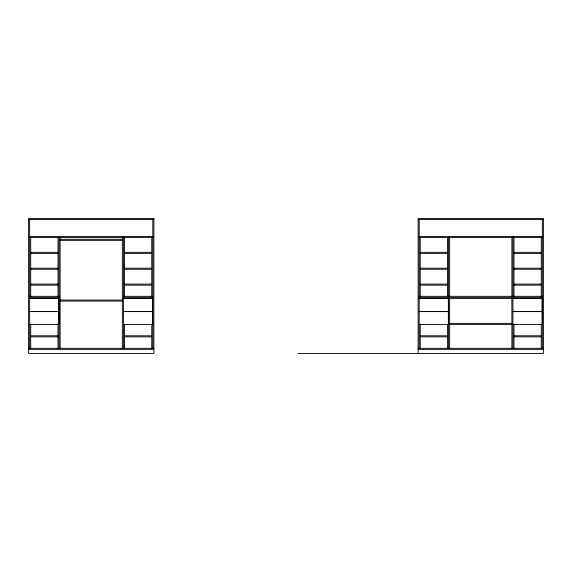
<?xml version="1.0" encoding="UTF-8"?>
<svg xmlns="http://www.w3.org/2000/svg" width="572" height="572" viewBox="0 0 572 572"><rect width="100%" height="100%" fill="white"/><g stroke="black" fill="none" stroke-linecap="round" stroke-linejoin="round"><path stroke-width="0.86" d="M28.6 219.569L153.875 219.569M418.125 219.569L543.4 219.569M29.658 236.45L152.817 236.45M419.183 236.45L542.342 236.45M29.658 237.509L152.817 237.509M419.183 237.509L542.342 237.509M60.124 239.296L122.351 239.296M60.124 240.354L122.351 240.354M30.716 252.331L58.008 252.331M124.467 252.331L151.759 252.331M420.241 252.331L447.533 252.331M513.992 252.331L541.284 252.331M30.716 253.389L58.008 253.389M124.467 253.389L151.759 253.389M420.241 253.389L447.533 253.389M513.992 253.389L541.284 253.389M30.716 268.211L58.008 268.211M124.467 268.211L151.759 268.211M420.241 268.211L447.533 268.211M513.992 268.211L541.284 268.211M30.716 269.269L58.008 269.269M124.467 269.269L151.759 269.269M420.241 269.269L447.533 269.269M513.992 269.269L541.284 269.269M30.716 284.091L58.008 284.091M124.467 284.091L151.759 284.091M420.241 284.091L447.533 284.091M513.992 284.091L541.284 284.091M30.716 285.149L58.008 285.149M124.467 285.149L151.759 285.149M420.241 285.149L447.533 285.149M513.992 285.149L541.284 285.149M29.658 296.325L59.066 296.325M123.409 296.325L152.817 296.325M419.183 296.325L542.342 296.325M29.658 297.383L59.066 297.383M123.409 297.383L152.817 297.383M419.183 297.383L542.342 297.383M29.658 298.441L59.066 298.441M123.409 298.441L152.817 298.441M419.183 298.441L542.342 298.441M29.658 298.555L58.83 298.555L58.83 311.497L29.658 311.497M123.409 298.555L152.581 298.555L152.581 311.497L123.409 311.497M419.183 298.555L448.355 298.555L448.355 311.497L419.183 311.497M512.934 298.555L542.106 298.555L542.106 311.497L512.934 311.497M60.124 300.05L122.351 300.05M60.124 301.108L122.351 301.108M29.658 311.611L58.83 311.611L58.83 324.553L29.658 324.553M123.409 311.611L152.581 311.611L152.581 324.553L123.409 324.553M419.183 311.611L448.355 311.611L448.355 324.553L419.183 324.553M512.934 311.611L542.106 311.611L542.106 324.553L512.934 324.553M449.649 323.373L511.876 323.373M449.649 324.438L511.876 324.438M30.716 335.785L58.008 335.785M124.467 335.785L151.759 335.785M420.241 335.785L447.533 335.785M513.992 335.785L541.284 335.785M30.716 336.844L58.008 336.844M124.467 336.844L151.759 336.844M420.241 336.844L447.533 336.844M513.992 336.844L541.284 336.844M28.6 348.312L153.875 348.312M418.125 348.312L543.4 348.312M28.6 349.37L153.875 349.37M418.125 349.37L543.4 349.37M297.89 353.489L543.4 353.489L543.4 218.511L418.125 218.511L418.125 353.489M542.342 219.569L542.342 348.312M541.284 237.509L541.284 296.325M541.284 324.267L541.284 348.312M513.992 237.509L513.992 296.325M513.992 324.267L513.992 348.312M512.934 236.45L512.934 348.312M511.876 237.509L511.876 296.325M511.876 298.441L511.876 348.312M449.649 237.509L449.649 296.325M449.649 298.441L449.649 348.312M448.591 236.45L448.591 348.312M447.533 237.509L447.533 296.325M447.533 324.267L447.533 348.312M420.241 237.509L420.241 296.325M420.241 324.267L420.241 348.312M419.183 219.569L419.183 348.312M152.817 219.569L152.817 348.312M151.759 237.509L151.759 296.325M151.759 324.267L151.759 348.312M124.467 237.509L124.467 296.325M124.467 324.267L124.467 348.312M123.409 236.45L123.409 348.312M122.351 237.509L122.351 348.312M60.124 237.509L60.124 348.312M59.066 236.45L59.066 348.312M58.008 237.509L58.008 296.325M58.008 324.267L58.008 348.312M30.716 237.509L30.716 296.325M30.716 324.267L30.716 348.312M29.658 219.569L29.658 348.312M153.875 218.511L28.6 218.511L28.6 353.489L153.875 353.489L153.875 218.511"/></g></svg>
